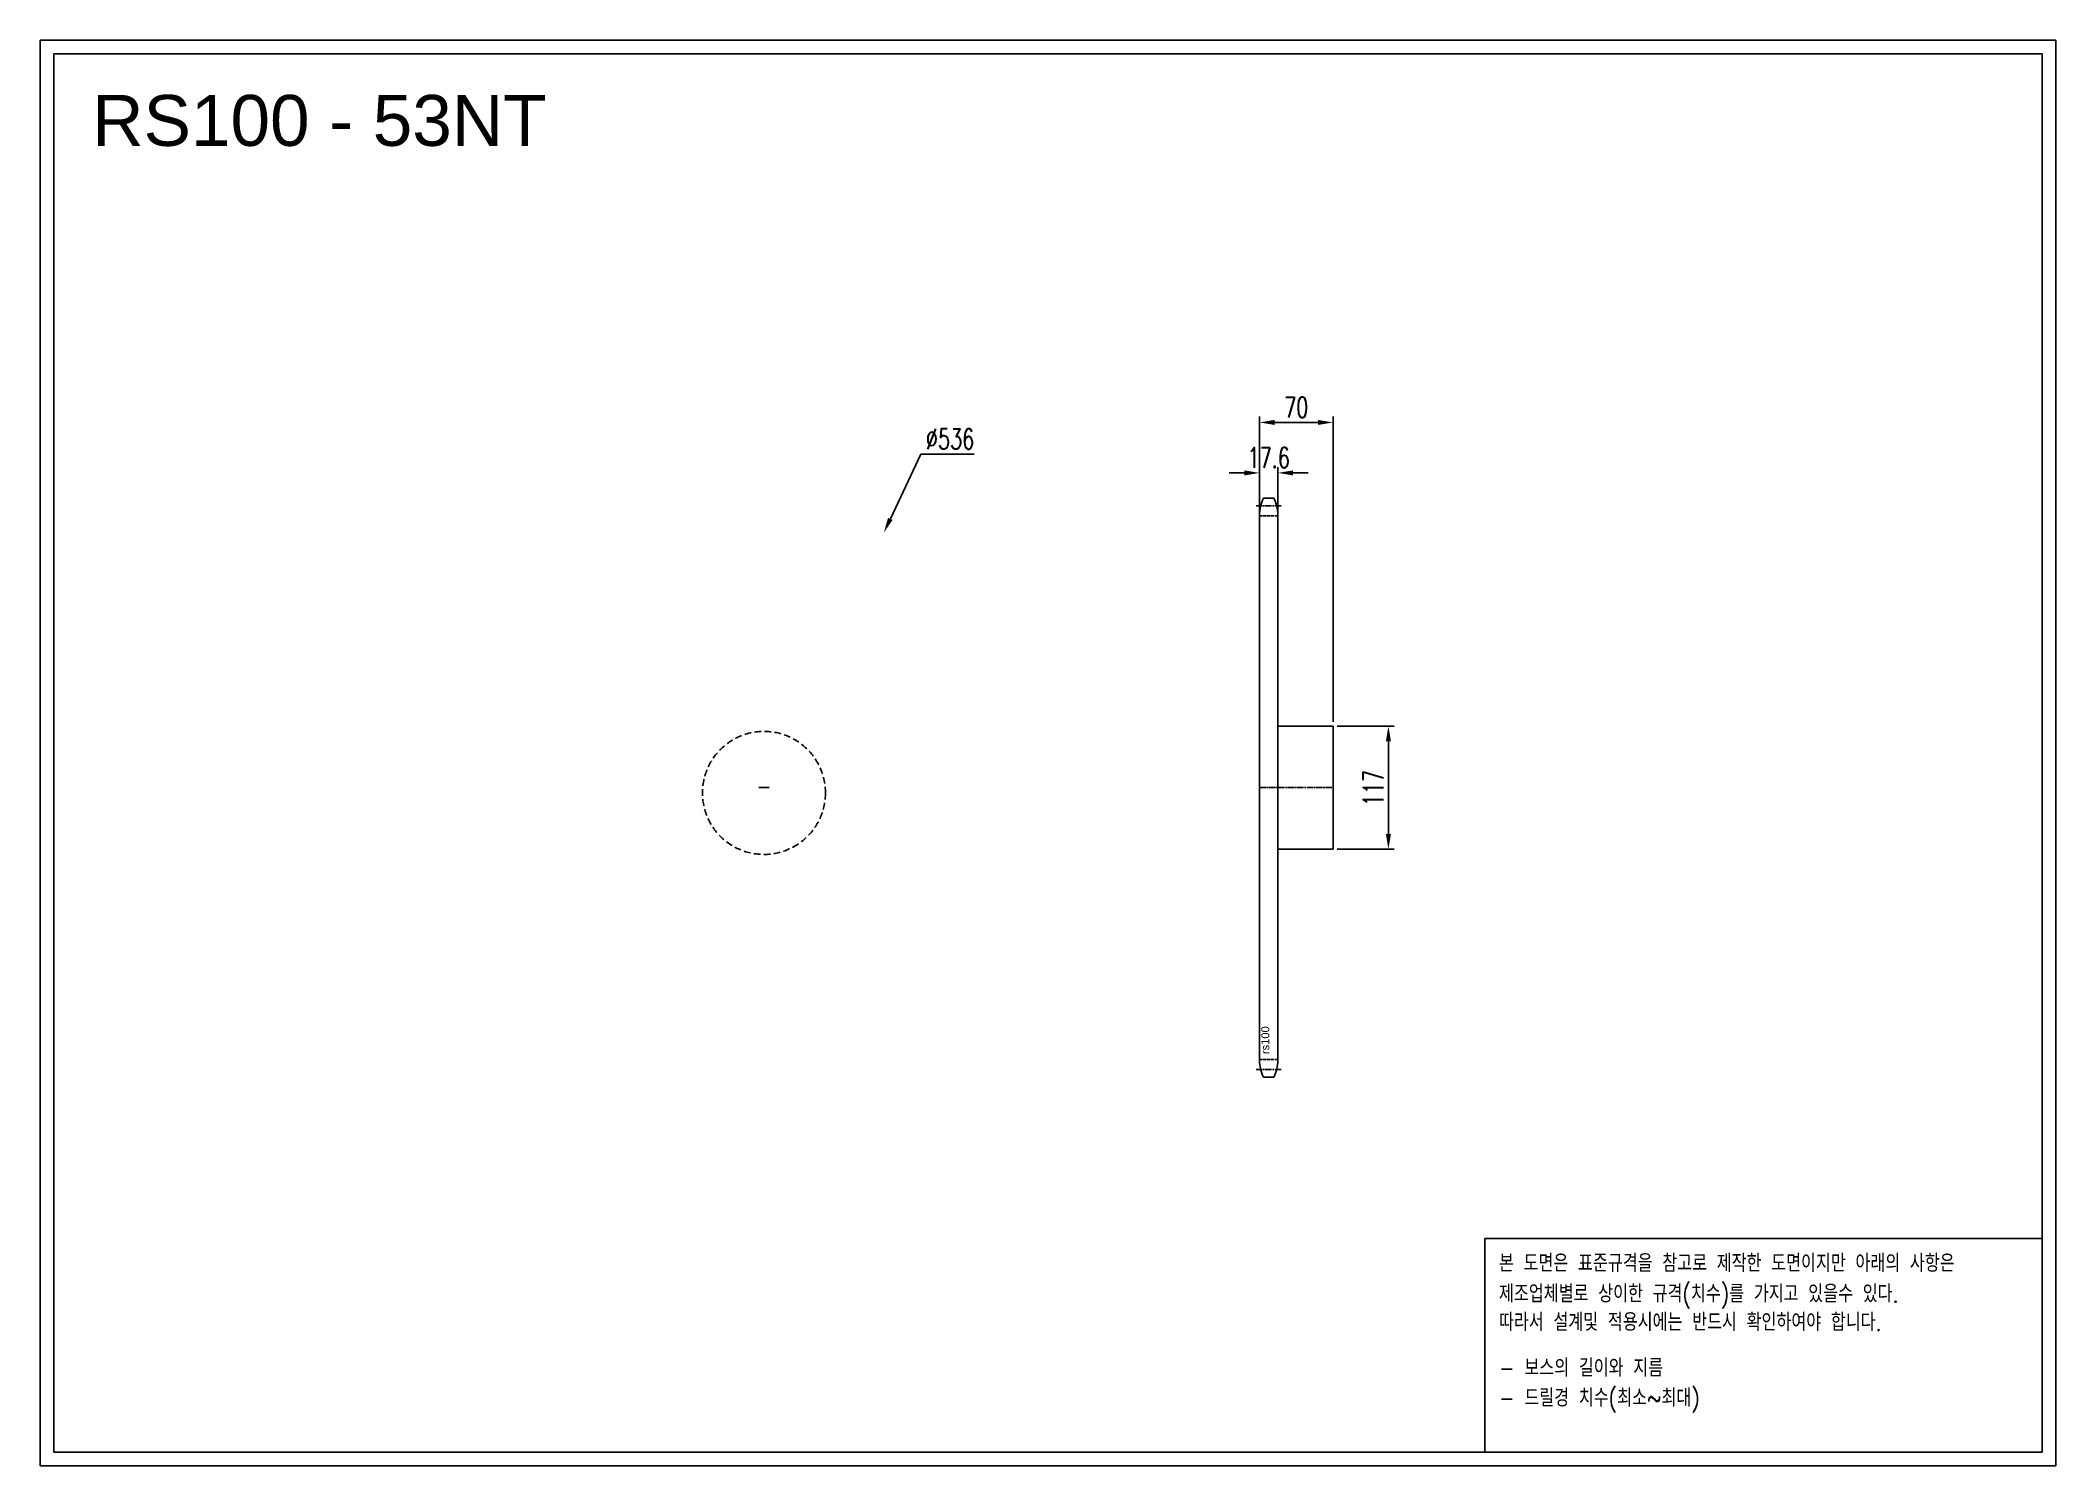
# Model space of a CAD drawing. Header units: millimetres. Extents: x -14544 to -12627, y 19971 to 21327.
import ezdxf

# ---------------------------------------------------------------- set-up
doc = ezdxf.new("R2010")
doc.units = ezdxf.units.MM
for name, pattern in [('AM_ISO02W050', [7.5, 6, -1.5]), ('AM_ISO02W050x2', [3.75, 3, -0.75]), ('AM_ISO08W050', [18, 12, -1.5, 3, -1.5]), ('AM_ISO08W050x2', [9, 6, -0.75, 1.5, -0.75]), ('HIDDEN', [9.525, 6.35, -3.175])]:
    doc.linetypes.add(name, pattern=pattern)
doc.layers.add('AM_3N', color=6, linetype='AM_ISO02W050', lineweight=25)
doc.layers.add('AM_7', color=4, linetype='AM_ISO08W050', lineweight=25)
doc.layers.add('HL', color=2, linetype='HIDDEN')
doc.layers.add('S-DIM', color=7, linetype='Continuous')
doc.styles.add('HAN', font='ROMANS.shx', dxfattribs={"width": 0.7, "bigfont": 'whgtxt.shx'})
doc.styles.add('HSG', font='SIMPLEX.shx', dxfattribs={"width": 0.7, "bigfont": 'HSG.shx'})
doc.styles.get("Standard").update_dxf_attribs({"font": 'arial.ttf'})
doc.dimstyles.new('APP32', dxfattribs={"dimscale": 8, "dimtxt": 2.4, "dimasz": 1.8, "dimexe": 0.7, "dimexo": 0.5, "dimgap": 0.6, "dimtad": 1, "dimtoh": 1, "dimdec": 1, "dimrnd": 0.01, "dimzin": 9, "dimdsep": 46, "dimtxsty": 'HSG', "dimcen": 0, "dimclrd": 1, "dimclre": 1, "dimclrt": 256, "dimazin": 2, "dimtp": 1, "dimtm": 1, "dimtfac": 0.5, "dimtdec": 1, "dimtofl": 0, "dimtmove": 0, "dimatfit": 3, "dimfxl": 0, "dimtvp": 1, "dimtolj": 2, "dimlwd": -1, "dimlwe": -1, "dimarcsym": 0})

# ---------------------------------------------------------------- blocks, each defined once
blk = doc.blocks.new('*D1')
at = {"layer": 'Defpoints', "color": 0, "transparency": 16777216}
for p in [(-13314.1, 20674.4), (-13314.1, 20557.4), (-13261.4, 20557.4)]:
    blk.add_point(p, dxfattribs=at)
at = {"layer": 'S-DIM', "color": 1, "transparency": 16777216}
for p, q in [((-13310.1, 20674.4), (-13255.8, 20674.4)), ((-13261.4, 20660), (-13261.4, 20571.8)), ((-13310.1, 20557.4), (-13255.8, 20557.4))]:
    blk.add_line(p, q, dxfattribs=at)
for points in [[(-13263.8, 20660), (-13259, 20660), (-13261.4, 20674.4)], [(-13263.8, 20571.8), (-13259, 20571.8), (-13261.4, 20557.4)]]:
    blk.add_solid(points, dxfattribs=at)
at = {"layer": 'S-DIM', "transparency": 16777216, "insert": (-13275.8, 20615.5), "char_height": 19.2, "attachment_point": 5, "rotation": 90, "style": 'HSG'}
blk.add_mtext('\\A2;117', dxfattribs=at)
blk = doc.blocks.new('*D2')
at = {"layer": 'Defpoints', "color": 0, "transparency": 16777216}
for p in [(-13366.5, 20915.2), (-13384.1, 20874.4), (-13366.5, 20874.4)]:
    blk.add_point(p, dxfattribs=at)
at = {"layer": 'S-DIM', "color": 1, "transparency": 16777216}
for p, q in [((-13398.5, 20915.2), (-13412.9, 20915.2)), ((-13384.1, 20878.4), (-13384.1, 20920.8)), ((-13366.5, 20878.4), (-13366.5, 20920.8)), ((-13352.1, 20915.2), (-13337.7, 20915.2))]:
    blk.add_line(p, q, dxfattribs=at)
for points in [[(-13398.5, 20917.6), (-13398.5, 20912.8), (-13384.1, 20915.2)], [(-13352.1, 20917.6), (-13352.1, 20912.8), (-13366.5, 20915.2)]]:
    blk.add_solid(points, dxfattribs=at)
at = {"layer": 'S-DIM', "transparency": 16777216, "insert": (-13375.3, 20929.6), "char_height": 19.2, "attachment_point": 5, "style": 'HSG'}
blk.add_mtext('\\A2;17.6', dxfattribs=at)
blk = doc.blocks.new('*D3')
at = {"layer": 'Defpoints', "color": 0, "transparency": 16777216}
for p in [(-13314.1, 20963.2), (-13384.1, 20874.4), (-13314.1, 20674.4)]:
    blk.add_point(p, dxfattribs=at)
at = {"layer": 'S-DIM', "color": 1, "transparency": 16777216}
for p, q in [((-13384.1, 20878.4), (-13384.1, 20968.8)), ((-13369.7, 20963.2), (-13328.5, 20963.2)), ((-13314.1, 20678.4), (-13314.1, 20968.8))]:
    blk.add_line(p, q, dxfattribs=at)
for points in [[(-13369.7, 20965.6), (-13369.7, 20960.8), (-13384.1, 20963.2)], [(-13328.5, 20965.6), (-13328.5, 20960.8), (-13314.1, 20963.2)]]:
    blk.add_solid(points, dxfattribs=at)
at = {"layer": 'S-DIM', "transparency": 16777216, "insert": (-13349.1, 20977.6), "char_height": 19.2, "attachment_point": 5, "style": 'HSG'}
blk.add_mtext('\\A2;70', dxfattribs=at)
blk = doc.blocks.new('*D4')
at = {"layer": 'Defpoints', "color": 0, "transparency": 16777216}
for p in [(-13741.3, 20858.4), (-13969.4, 20373.4)]:
    blk.add_point(p, dxfattribs=at)
at = {"layer": 'S-DIM', "color": 1, "transparency": 16777216}
for p, q in [((-13706.1, 20933.1), (-13735.1, 20871.4)), ((-13655.3, 20933.1), (-13706.1, 20933.1))]:
    blk.add_line(p, q, dxfattribs=at)
blk.add_solid([(-13737.3, 20872.5), (-13733, 20870.4), (-13741.3, 20858.4)], dxfattribs=at)
at = {"layer": 'S-DIM', "transparency": 16777216, "insert": (-13678.3, 20947.5), "char_height": 19.2, "attachment_point": 5, "style": 'HSG'}
blk.add_mtext('\\A2;∅536', dxfattribs=at)
blk = doc.blocks.new('notice1')
at = {"color": 4}
blk.add_lwpolyline([(-22142.12, 1735.9), (-22053.8, 1735.9), (-22053.8, 1702.07), (-22142.12, 1702.07)], close=True, dxfattribs=at)
at = {"color": 4, "style": 'HAN', "width": 0.8}
for s, p in [('본 도면은 표준규격을 참고로 제작한 도면이지만 아래의 사항은', (-22139.9, 1730.62)), ('제조업체별로 상이한 규격(치수)를 가지고 있을수 있다.', (-22139.9, 1725.78)), ('따라서 설계및 적용시에는 반드시 확인하여야 합니다.', (-22139.9, 1721.28)), ('- 보스의 길이와 지름', (-22139.9, 1714.03)), ('- 드릴경 치수(최소~최대)', (-22139.9, 1709.27))]:
    blk.add_text(s, height=2.7949, dxfattribs=at).set_placement(p)

msp = doc.modelspace()

# ---------------------------------------------------------------- linework, layer by layer
for p, q in [((-13384.11, 20875.24), (-13384.11, 20356.6)), ((-13370.48, 20891.14), (-13380.14, 20891.14)), ((-13366.51, 20875.24), (-13366.51, 20356.6)), ((-13366.51, 20674.42), (-13314.11, 20674.42)), ((-13314.11, 20674.42), (-13314.11, 20557.42)), ((-13314.11, 20557.42), (-13366.51, 20557.42)), ((-13370.48, 20340.7), (-13380.14, 20340.7))]:
    msp.add_line(p, q)
at = {"color": 3}
msp.add_line((-13860.33, 20615.92), (-13850.33, 20615.92), dxfattribs=at)
for points in [[(-14543.58, 21326.53), (-12626.77, 21326.53), (-12626.77, 19971.21), (-14543.58, 19971.21)], [(-14530.67, 21313.62), (-12639.68, 21313.62), (-12639.68, 19984.12), (-14530.67, 19984.12)]]:
    msp.add_lwpolyline(points, close=True)
for centre, start, end in [((-13350.31, 20875.24), 151.93881, 180), ((-13400.31, 20875.24), 0, 28.06119), ((-13350.31, 20356.6), 180, 208.06119), ((-13400.31, 20356.6), 331.93881, 0)]:
    msp.add_arc(centre, 33.8, start, end)
at = {"layer": 'AM_3N', "linetype": 'AM_ISO02W050x2'}
for p, q in [((-13366.51, 20874.37), (-13384.11, 20874.37)), ((-13366.51, 20357.47), (-13384.11, 20357.47))]:
    msp.add_line(p, q, dxfattribs=at)
at = {"layer": 'AM_7', "linetype": 'AM_ISO08W050x2'}
for p, q in [((-13363.51, 20883.89), (-13387.11, 20883.89)), ((-13384.11, 20615.92), (-13314.11, 20615.92)), ((-13363.51, 20347.94), (-13387.11, 20347.94))]:
    msp.add_line(p, q, dxfattribs=at)
at = {"layer": 'HL'}
msp.add_circle((-13855.33, 20610.92), 58.5, dxfattribs=at)

# ---------------------------------------------------------------- block references
at = {"xscale": 5.999594457740082, "yscale": 5.999594457740082, "zscale": 5.999594457740082}
msp.add_blockref('notice1', (119674.16, 9772.4), dxfattribs=at)

# ---------------------------------------------------------------- texts
msp.add_text('RS100 - 53NT', height=48.4042).set_placement((-14494.21, 21226.16))
at = {"insert": (-13382.28, 20362.6), "char_height": 7.56, "width": 32.5046, "attachment_point": 1, "rotation": 90}
msp.add_mtext('rs100', dxfattribs=at)

# ---------------------------------------------------------------- dimensions: what is measured, and where the dimension line sits
at = {"layer": 'S-DIM'}
dim = msp.add_linear_dim(base=(-13314.11, 20963.23), p1=(-13384.11, 20874.37), p2=(-13314.11, 20674.42), dimstyle='APP32', dxfattribs=at)
dim.commit()
dim.dimension.update_dxf_attribs({"geometry": '*D3', "text_midpoint": (-13349.11, 20977.63)})
dim = msp.add_diameter_dim_2p(p1=(-13969.3873, 20373.4311), p2=(-13741.2629, 20858.4068), dimstyle='APP32', dxfattribs=at)
dim.commit()
dim.dimension.update_dxf_attribs({"geometry": '*D4', "text_midpoint": (-13678.2952, 20933.0857), "dimtype": 131})
dim = msp.add_linear_dim(base=(-13366.51, 20915.23), p1=(-13384.11, 20874.37), p2=(-13366.51, 20874.37), dimstyle='APP32', dxfattribs=at)
dim.commit()
dim.dimension.update_dxf_attribs({"geometry": '*D2', "text_midpoint": (-13375.31, 20915.23), "dimtype": 128})
dim = msp.add_linear_dim(base=(-13261.38, 20557.42), p1=(-13314.11, 20674.42), p2=(-13314.11, 20557.42), angle=90, dimstyle='APP32', dxfattribs=at)
dim.commit()
dim.dimension.update_dxf_attribs({"geometry": '*D1', "text_midpoint": (-13261.38, 20615.51), "dimtype": 128})

doc.saveas('drawing.dxf')
